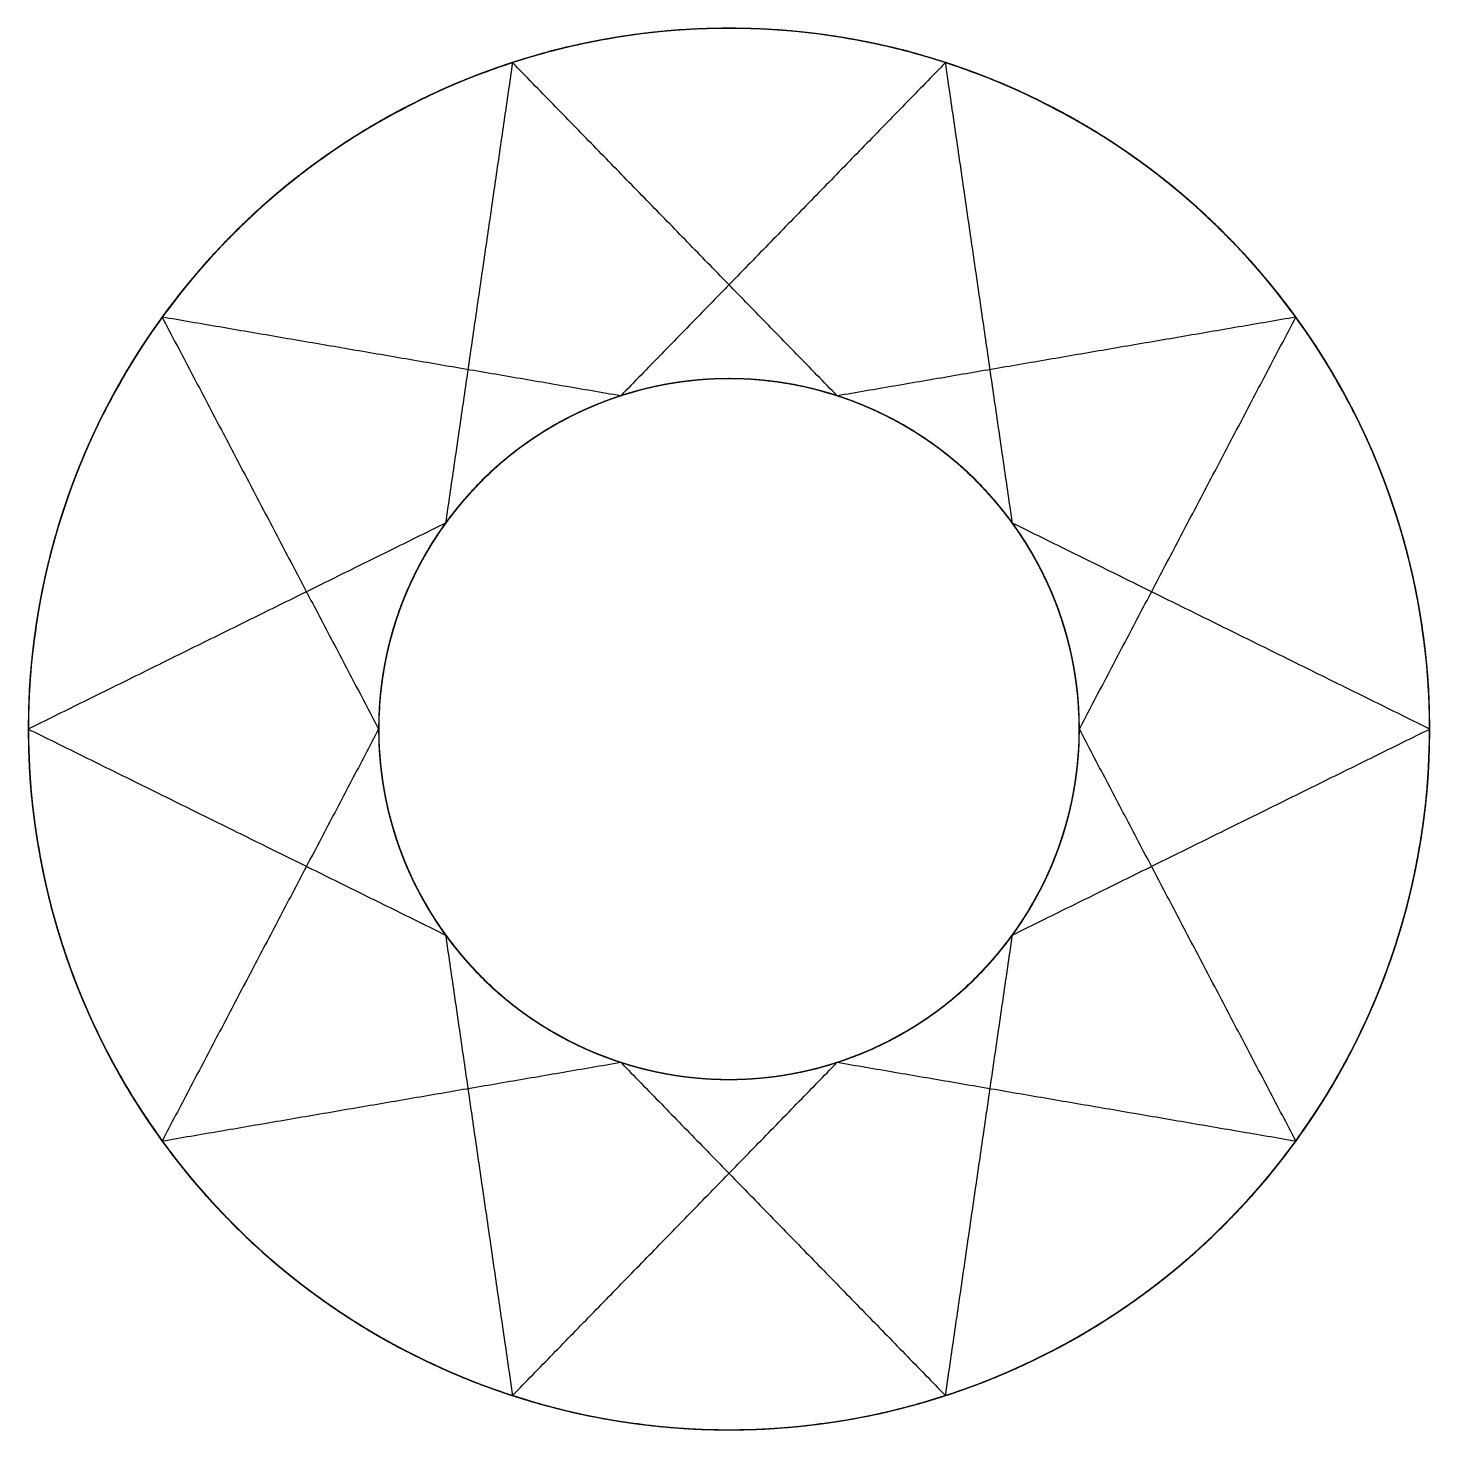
# Model space of a CAD drawing. Header units: millimetres. Extents: x -10 to 10, y -10 to 10.
import ezdxf

# ---------------------------------------------------------------- set-up
doc = ezdxf.new("R2010")
doc.units = ezdxf.units.MM

msp = doc.modelspace()

# ---------------------------------------------------------------- linework, layer by layer
for points in [[(-8.09, -5.878), (-5.525, -9.408, 2.778), (-1.228, -11.679, 5.556), (4.095, -11.718, 8.333), (9.108, -9.022, 11.111), (12.173, -4.019, 13.889), (12.3, 1.671, 16.667), (9.849, 6.396, 19.444), (5.874, 9.194, 22.222), (-2.745, 10.559, 27.778), (-7.39, 9.127, 30.556), (-11.181, 5.39, 33.333), (-12.82, -0.061, 36.111), (-11.45, -5.766, 38.889), (-7.515, -9.879, 41.667), (-2.441, -11.487, 44.444), (2.348, -10.655, 47.222), (9.408, -5.525, 52.778), (11.679, -1.228, 55.556), (11.718, 4.095, 58.333), (9.022, 9.108, 61.111), (4.019, 12.173, 63.889), (-1.671, 12.3, 66.667), (-6.396, 9.849, 69.444), (-9.194, 5.874, 72.222), (-10.559, -2.745, 77.778), (-9.127, -7.39, 80.556), (-5.39, -11.181, 83.333), (0.061, -12.82, 86.111), (5.766, -11.45, 88.889), (9.879, -7.515, 91.667), (11.487, -2.441, 94.444), (10.655, 2.348, 97.222), (8.09, 5.878, 100)], [(-8.09, -5.878), (-5.525, -9.408, 2.778), (-1.228, -11.679, 5.556), (4.095, -11.718, 8.333), (9.108, -9.022, 11.111), (12.173, -4.019, 13.889), (12.3, 1.671, 16.667), (9.849, 6.396, 19.444), (5.874, 9.194, 22.222), (-2.745, 10.559, 27.778), (-7.39, 9.127, 30.556), (-11.181, 5.39, 33.333), (-12.82, -0.061, 36.111), (-11.45, -5.766, 38.889), (-7.515, -9.879, 41.667), (-2.441, -11.487, 44.444), (2.348, -10.655, 47.222), (9.408, -5.525, 52.778), (11.679, -1.228, 55.556), (11.718, 4.095, 58.333), (9.022, 9.108, 61.111), (4.019, 12.173, 63.889), (-1.671, 12.3, 66.667), (-6.396, 9.849, 69.444), (-9.194, 5.874, 72.222), (-10.559, -2.745, 77.778), (-9.127, -7.39, 80.556), (-5.39, -11.181, 83.333), (0.061, -12.82, 86.111), (5.766, -11.45, 88.889), (9.879, -7.515, 91.667), (11.487, -2.441, 94.444), (10.655, 2.348, 97.222), (8.09, 5.878, 100)], [(-8.09, 5.878), (-10.655, 2.348, 2.778), (-11.487, -2.441, 5.556), (-9.879, -7.515, 8.333), (-5.766, -11.45, 11.111), (-0.061, -12.82, 13.889), (5.39, -11.181, 16.667), (9.127, -7.39, 19.444), (10.559, -2.745, 22.222), (9.194, 5.874, 27.778), (6.396, 9.849, 30.556), (1.671, 12.3, 33.333), (-4.019, 12.173, 36.111), (-9.022, 9.108, 38.889), (-11.718, 4.095, 41.667), (-11.679, -1.228, 44.444), (-9.408, -5.525, 47.222), (-2.348, -10.655, 52.778), (2.441, -11.487, 55.556), (7.515, -9.879, 58.333), (11.45, -5.766, 61.111), (12.82, -0.061, 63.889), (11.181, 5.39, 66.667), (7.39, 9.127, 69.444), (2.745, 10.559, 72.222), (-5.874, 9.194, 77.778), (-9.849, 6.396, 80.556), (-12.3, 1.671, 83.333), (-12.173, -4.019, 86.111), (-9.108, -9.022, 88.889), (-4.095, -11.718, 91.667), (1.228, -11.679, 94.444), (5.525, -9.408, 97.222), (8.09, -5.878, 100)], [(-8.09, 5.878), (-10.655, 2.348, 2.778), (-11.487, -2.441, 5.556), (-9.879, -7.515, 8.333), (-5.766, -11.45, 11.111), (-0.061, -12.82, 13.889), (5.39, -11.181, 16.667), (9.127, -7.39, 19.444), (10.559, -2.745, 22.222), (9.194, 5.874, 27.778), (6.396, 9.849, 30.556), (1.671, 12.3, 33.333), (-4.019, 12.173, 36.111), (-9.022, 9.108, 38.889), (-11.718, 4.095, 41.667), (-11.679, -1.228, 44.444), (-9.408, -5.525, 47.222), (-2.348, -10.655, 52.778), (2.441, -11.487, 55.556), (7.515, -9.879, 58.333), (11.45, -5.766, 61.111), (12.82, -0.061, 63.889), (11.181, 5.39, 66.667), (7.39, 9.127, 69.444), (2.745, 10.559, 72.222), (-5.874, 9.194, 77.778), (-9.849, 6.396, 80.556), (-12.3, 1.671, 83.333), (-12.173, -4.019, 86.111), (-9.108, -9.022, 88.889), (-4.095, -11.718, 91.667), (1.228, -11.679, 94.444), (5.525, -9.408, 97.222), (8.09, -5.878, 100)], [(3.09, 9.511), (-1.06, 10.859, 2.778), (-5.872, 10.17, 5.556), (-10.2, 7.073, 8.333), (-12.671, 1.945, 11.111), (-12.211, -3.904, 13.889), (-8.968, -8.582, 16.667), (-4.208, -10.964, 19.444), (0.652, -10.891, 22.222), (8.428, -6.929, 27.778), (11.343, -3.04, 30.556), (12.214, 2.211, 33.333), (10.336, 7.585, 36.111), (5.874, 11.395, 38.889), (0.273, 12.41, 41.667), (-4.777, 10.728, 44.444), (-8.162, 7.24, 47.222), (-10.859, -1.06, 52.778), (-10.17, -5.872, 55.556), (-7.073, -10.2, 58.333), (-1.945, -12.671, 61.111), (3.904, -12.211, 63.889), (8.582, -8.968, 66.667), (10.964, -4.208, 69.444), (10.891, 0.652, 72.222), (6.929, 8.428, 77.778), (3.04, 11.343, 80.556), (-2.211, 12.214, 83.333), (-7.585, 10.336, 86.111), (-11.395, 5.874, 88.889), (-12.41, 0.273, 91.667), (-10.728, -4.777, 94.444), (-7.24, -8.162, 97.222), (-3.09, -9.511, 100)], [(3.09, 9.511), (-1.06, 10.859, 2.778), (-5.872, 10.17, 5.556), (-10.2, 7.073, 8.333), (-12.671, 1.945, 11.111), (-12.211, -3.904, 13.889), (-8.968, -8.582, 16.667), (-4.208, -10.964, 19.444), (0.652, -10.891, 22.222), (8.428, -6.929, 27.778), (11.343, -3.04, 30.556), (12.214, 2.211, 33.333), (10.336, 7.585, 36.111), (5.874, 11.395, 38.889), (0.273, 12.41, 41.667), (-4.777, 10.728, 44.444), (-8.162, 7.24, 47.222), (-10.859, -1.06, 52.778), (-10.17, -5.872, 55.556), (-7.073, -10.2, 58.333), (-1.945, -12.671, 61.111), (3.904, -12.211, 63.889), (8.582, -8.968, 66.667), (10.964, -4.208, 69.444), (10.891, 0.652, 72.222), (6.929, 8.428, 77.778), (3.04, 11.343, 80.556), (-2.211, 12.214, 83.333), (-7.585, 10.336, 86.111), (-11.395, 5.874, 88.889), (-12.41, 0.273, 91.667), (-10.728, -4.777, 94.444), (-7.24, -8.162, 97.222), (-3.09, -9.511, 100)], [(10, 0), (10, 4.363, 2.778), (7.858, 8.727, 5.556), (3.575, 11.887, 8.333), (-2.066, 12.652, 11.111), (-7.486, 10.407, 13.889), (-10.933, 5.877, 16.667), (-11.727, 0.614, 19.444), (-10.156, -3.986, 22.222), (-3.986, -10.156, 27.778), (0.614, -11.727, 30.556), (5.877, -10.933, 33.333), (10.407, -7.486, 36.111), (12.652, -2.066, 38.889), (11.887, 3.575, 41.667), (8.727, 7.858, 44.444), (4.363, 10, 47.222), (-4.363, 10, 52.778), (-8.727, 7.858, 55.556), (-11.887, 3.575, 58.333), (-12.652, -2.066, 61.111), (-10.407, -7.486, 63.889), (-5.877, -10.933, 66.667), (-0.614, -11.727, 69.444), (3.986, -10.156, 72.222), (10.156, -3.986, 77.778), (11.727, 0.614, 80.556), (10.933, 5.877, 83.333), (7.486, 10.407, 86.111), (2.066, 12.652, 88.889), (-3.575, 11.887, 91.667), (-7.858, 8.727, 94.444), (-10, 4.363, 97.222), (-10, 0, 100)], [(3.09, -9.511), (7.24, -8.162, 2.778), (10.728, -4.777, 5.556), (12.41, 0.273, 8.333), (11.395, 5.874, 11.111), (7.585, 10.336, 13.889), (2.211, 12.214, 16.667), (-3.04, 11.343, 19.444), (-6.929, 8.428, 22.222), (-10.891, 0.652, 27.778), (-10.964, -4.208, 30.556), (-8.582, -8.968, 33.333), (-3.904, -12.211, 36.111), (1.945, -12.671, 38.889), (7.073, -10.2, 41.667), (10.17, -5.872, 44.444), (10.859, -1.06, 47.222), (8.162, 7.24, 52.778), (4.777, 10.728, 55.556), (-0.273, 12.41, 58.333), (-5.874, 11.395, 61.111), (-10.336, 7.585, 63.889), (-12.214, 2.211, 66.667), (-11.343, -3.04, 69.444), (-8.428, -6.929, 72.222), (-0.652, -10.891, 77.778), (4.208, -10.964, 80.556), (8.968, -8.582, 83.333), (12.211, -3.904, 86.111), (12.671, 1.945, 88.889), (10.2, 7.073, 91.667), (5.872, 10.17, 94.444), (1.06, 10.859, 97.222), (-3.09, 9.511, 100)], [(3.09, -9.511), (7.24, -8.162, 2.778), (10.728, -4.777, 5.556), (12.41, 0.273, 8.333), (11.395, 5.874, 11.111), (7.585, 10.336, 13.889), (2.211, 12.214, 16.667), (-3.04, 11.343, 19.444), (-6.929, 8.428, 22.222), (-10.891, 0.652, 27.778), (-10.964, -4.208, 30.556), (-8.582, -8.968, 33.333), (-3.904, -12.211, 36.111), (1.945, -12.671, 38.889), (7.073, -10.2, 41.667), (10.17, -5.872, 44.444), (10.859, -1.06, 47.222), (8.162, 7.24, 52.778), (4.777, 10.728, 55.556), (-0.273, 12.41, 58.333), (-5.874, 11.395, 61.111), (-10.336, 7.585, 63.889), (-12.214, 2.211, 66.667), (-11.343, -3.04, 69.444), (-8.428, -6.929, 72.222), (-0.652, -10.891, 77.778), (4.208, -10.964, 80.556), (8.968, -8.582, 83.333), (12.211, -3.904, 86.111), (12.671, 1.945, 88.889), (10.2, 7.073, 91.667), (5.872, 10.17, 94.444), (1.06, 10.859, 97.222), (-3.09, 9.511, 100)], [(10, 0), (10, 4.363, 2.778), (7.858, 8.727, 5.556), (3.575, 11.887, 8.333), (-2.066, 12.652, 11.111), (-7.486, 10.407, 13.889), (-10.933, 5.877, 16.667), (-11.727, 0.614, 19.444), (-10.156, -3.986, 22.222), (-3.986, -10.156, 27.778), (0.614, -11.727, 30.556), (5.877, -10.933, 33.333), (10.407, -7.486, 36.111), (12.652, -2.066, 38.889), (11.887, 3.575, 41.667), (8.727, 7.858, 44.444), (4.363, 10, 47.222), (-4.363, 10, 52.778), (-8.727, 7.858, 55.556), (-11.887, 3.575, 58.333), (-12.652, -2.066, 61.111), (-10.407, -7.486, 63.889), (-5.877, -10.933, 66.667), (-0.614, -11.727, 69.444), (3.986, -10.156, 72.222), (10.156, -3.986, 77.778), (11.727, 0.614, 80.556), (10.933, 5.877, 83.333), (7.486, 10.407, 86.111), (2.066, 12.652, 88.889), (-3.575, 11.887, 91.667), (-7.858, 8.727, 94.444), (-10, 4.363, 97.222), (-10, 0, 100)], [(4.045, -2.939), (5.327, -1.174, 2.778), (5.743, 1.221, 5.556), (4.939, 3.758, 8.333), (2.883, 5.725, 11.111), (0.03, 6.41, 13.889), (-2.695, 5.591, 16.667), (-4.563, 3.695, 19.444), (-5.28, 1.373, 22.222), (-4.597, -2.937, 27.778), (-3.198, -4.924, 30.556), (-0.836, -6.15, 33.333), (2.01, -6.087, 36.111), (4.511, -4.554, 38.889), (5.859, -2.047, 41.667), (5.84, 0.614, 44.444), (4.704, 2.763, 47.222), (1.174, 5.327, 52.778), (-1.221, 5.743, 55.556), (-3.758, 4.939, 58.333), (-5.725, 2.883, 61.111), (-6.41, 0.03, 63.889), (-5.591, -2.695, 66.667), (-3.695, -4.563, 69.444), (-1.373, -5.28, 72.222), (2.937, -4.597, 77.778), (4.924, -3.198, 80.556), (6.15, -0.836, 83.333), (6.087, 2.01, 86.111), (4.554, 4.511, 88.889), (2.047, 5.859, 91.667), (-0.614, 5.84, 94.444), (-2.763, 4.704, 97.222), (-4.045, 2.939, 100)], [(4.045, -2.939), (5.327, -1.174, 2.778), (5.743, 1.221, 5.556), (4.939, 3.758, 8.333), (2.883, 5.725, 11.111), (0.03, 6.41, 13.889), (-2.695, 5.591, 16.667), (-4.563, 3.695, 19.444), (-5.28, 1.373, 22.222), (-4.597, -2.937, 27.778), (-3.198, -4.924, 30.556), (-0.836, -6.15, 33.333), (2.01, -6.087, 36.111), (4.511, -4.554, 38.889), (5.859, -2.047, 41.667), (5.84, 0.614, 44.444), (4.704, 2.763, 47.222), (1.174, 5.327, 52.778), (-1.221, 5.743, 55.556), (-3.758, 4.939, 58.333), (-5.725, 2.883, 61.111), (-6.41, 0.03, 63.889), (-5.591, -2.695, 66.667), (-3.695, -4.563, 69.444), (-1.373, -5.28, 72.222), (2.937, -4.597, 77.778), (4.924, -3.198, 80.556), (6.15, -0.836, 83.333), (6.087, 2.01, 86.111), (4.554, 4.511, 88.889), (2.047, 5.859, 91.667), (-0.614, 5.84, 94.444), (-2.763, 4.704, 97.222), (-4.045, 2.939, 100)], [(4.045, 2.939), (2.763, 4.704, 2.778), (0.614, 5.84, 5.556), (-2.047, 5.859, 8.333), (-4.554, 4.511, 11.111), (-6.087, 2.01, 13.889), (-6.15, -0.836, 16.667), (-4.924, -3.198, 19.444), (-2.937, -4.597, 22.222), (1.373, -5.28, 27.778), (3.695, -4.563, 30.556), (5.591, -2.695, 33.333), (6.41, 0.03, 36.111), (5.725, 2.883, 38.889), (3.758, 4.939, 41.667), (1.221, 5.743, 44.444), (-1.174, 5.327, 47.222), (-4.704, 2.763, 52.778), (-5.84, 0.614, 55.556), (-5.859, -2.047, 58.333), (-4.511, -4.554, 61.111), (-2.01, -6.087, 63.889), (0.836, -6.15, 66.667), (3.198, -4.924, 69.444), (4.597, -2.937, 72.222), (5.28, 1.373, 77.778), (4.563, 3.695, 80.556), (2.695, 5.591, 83.333), (-0.03, 6.41, 86.111), (-2.883, 5.725, 88.889), (-4.939, 3.758, 91.667), (-5.743, 1.221, 94.444), (-5.327, -1.174, 97.222), (-4.045, -2.939, 100)], [(4.045, 2.939), (2.763, 4.704, 2.778), (0.614, 5.84, 5.556), (-2.047, 5.859, 8.333), (-4.554, 4.511, 11.111), (-6.087, 2.01, 13.889), (-6.15, -0.836, 16.667), (-4.924, -3.198, 19.444), (-2.937, -4.597, 22.222), (1.373, -5.28, 27.778), (3.695, -4.563, 30.556), (5.591, -2.695, 33.333), (6.41, 0.03, 36.111), (5.725, 2.883, 38.889), (3.758, 4.939, 41.667), (1.221, 5.743, 44.444), (-1.174, 5.327, 47.222), (-4.704, 2.763, 52.778), (-5.84, 0.614, 55.556), (-5.859, -2.047, 58.333), (-4.511, -4.554, 61.111), (-2.01, -6.087, 63.889), (0.836, -6.15, 66.667), (3.198, -4.924, 69.444), (4.597, -2.937, 72.222), (5.28, 1.373, 77.778), (4.563, 3.695, 80.556), (2.695, 5.591, 83.333), (-0.03, 6.41, 86.111), (-2.883, 5.725, 88.889), (-4.939, 3.758, 91.667), (-5.743, 1.221, 94.444), (-5.327, -1.174, 97.222), (-4.045, -2.939, 100)], [(-1.545, 4.755), (-3.62, 4.081, 2.778), (-5.364, 2.388, 5.556), (-6.205, -0.137, 8.333), (-5.697, -2.937, 11.111), (-3.792, -5.168, 13.889), (-1.106, -6.107, 16.667), (1.52, -5.672, 19.444), (3.465, -4.214, 22.222), (5.445, -0.326, 27.778), (5.482, 2.104, 30.556), (4.291, 4.484, 33.333), (1.952, 6.106, 36.111), (-0.973, 6.336, 38.889), (-3.537, 5.1, 41.667), (-5.085, 2.936, 44.444), (-5.429, 0.53, 47.222), (-4.081, -3.62, 52.778), (-2.388, -5.364, 55.556), (0.137, -6.205, 58.333), (2.937, -5.697, 61.111), (5.168, -3.792, 63.889), (6.107, -1.106, 66.667), (5.672, 1.52, 69.444), (4.214, 3.465, 72.222), (0.326, 5.445, 77.778), (-2.104, 5.482, 80.556), (-4.484, 4.291, 83.333), (-6.106, 1.952, 86.111), (-6.336, -0.973, 88.889), (-5.1, -3.537, 91.667), (-2.936, -5.085, 94.444), (-0.53, -5.429, 97.222), (1.545, -4.755, 100)], [(-1.545, 4.755), (-3.62, 4.081, 2.778), (-5.364, 2.388, 5.556), (-6.205, -0.137, 8.333), (-5.697, -2.937, 11.111), (-3.792, -5.168, 13.889), (-1.106, -6.107, 16.667), (1.52, -5.672, 19.444), (3.465, -4.214, 22.222), (5.445, -0.326, 27.778), (5.482, 2.104, 30.556), (4.291, 4.484, 33.333), (1.952, 6.106, 36.111), (-0.973, 6.336, 38.889), (-3.537, 5.1, 41.667), (-5.085, 2.936, 44.444), (-5.429, 0.53, 47.222), (-4.081, -3.62, 52.778), (-2.388, -5.364, 55.556), (0.137, -6.205, 58.333), (2.937, -5.697, 61.111), (5.168, -3.792, 63.889), (6.107, -1.106, 66.667), (5.672, 1.52, 69.444), (4.214, 3.465, 72.222), (0.326, 5.445, 77.778), (-2.104, 5.482, 80.556), (-4.484, 4.291, 83.333), (-6.106, 1.952, 86.111), (-6.336, -0.973, 88.889), (-5.1, -3.537, 91.667), (-2.936, -5.085, 94.444), (-0.53, -5.429, 97.222), (1.545, -4.755, 100)], [(-5, 0), (-5, -2.182, 2.778), (-3.929, -4.363, 5.556), (-1.787, -5.943, 8.333), (1.033, -6.326, 11.111), (3.743, -5.204, 13.889), (5.467, -2.939, 16.667), (5.864, -0.307, 19.444), (5.078, 1.993, 22.222), (1.993, 5.078, 27.778), (-0.307, 5.864, 30.556), (-2.939, 5.467, 33.333), (-5.204, 3.743, 36.111), (-6.326, 1.033, 38.889), (-5.943, -1.787, 41.667), (-4.363, -3.929, 44.444), (-2.182, -5, 47.222), (2.182, -5, 52.778), (4.363, -3.929, 55.556), (5.943, -1.787, 58.333), (6.326, 1.033, 61.111), (5.204, 3.743, 63.889), (2.939, 5.467, 66.667), (0.307, 5.864, 69.444), (-1.993, 5.078, 72.222), (-5.078, 1.993, 77.778), (-5.864, -0.307, 80.556), (-5.467, -2.939, 83.333), (-3.743, -5.204, 86.111), (-1.033, -6.326, 88.889), (1.787, -5.943, 91.667), (3.929, -4.363, 94.444), (5, -2.182, 97.222), (5, 0, 100)], [(-5, 0), (-5, -2.182, 2.778), (-3.929, -4.363, 5.556), (-1.787, -5.943, 8.333), (1.033, -6.326, 11.111), (3.743, -5.204, 13.889), (5.467, -2.939, 16.667), (5.864, -0.307, 19.444), (5.078, 1.993, 22.222), (1.993, 5.078, 27.778), (-0.307, 5.864, 30.556), (-2.939, 5.467, 33.333), (-5.204, 3.743, 36.111), (-6.326, 1.033, 38.889), (-5.943, -1.787, 41.667), (-4.363, -3.929, 44.444), (-2.182, -5, 47.222), (2.182, -5, 52.778), (4.363, -3.929, 55.556), (5.943, -1.787, 58.333), (6.326, 1.033, 61.111), (5.204, 3.743, 63.889), (2.939, 5.467, 66.667), (0.307, 5.864, 69.444), (-1.993, 5.078, 72.222), (-5.078, 1.993, 77.778), (-5.864, -0.307, 80.556), (-5.467, -2.939, 83.333), (-3.743, -5.204, 86.111), (-1.033, -6.326, 88.889), (1.787, -5.943, 91.667), (3.929, -4.363, 94.444), (5, -2.182, 97.222), (5, 0, 100)], [(-1.545, -4.755), (0.53, -5.429, 2.778), (2.936, -5.085, 5.556), (5.1, -3.537, 8.333), (6.336, -0.973, 11.111), (6.106, 1.952, 13.889), (4.484, 4.291, 16.667), (2.104, 5.482, 19.444), (-0.326, 5.445, 22.222), (-4.214, 3.465, 27.778), (-5.672, 1.52, 30.556), (-6.107, -1.106, 33.333), (-5.168, -3.792, 36.111), (-2.937, -5.697, 38.889), (-0.137, -6.205, 41.667), (2.388, -5.364, 44.444), (4.081, -3.62, 47.222), (5.429, 0.53, 52.778), (5.085, 2.936, 55.556), (3.537, 5.1, 58.333), (0.973, 6.336, 61.111), (-1.952, 6.106, 63.889), (-4.291, 4.484, 66.667), (-5.482, 2.104, 69.444), (-5.445, -0.326, 72.222), (-3.465, -4.214, 77.778), (-1.52, -5.672, 80.556), (1.106, -6.107, 83.333), (3.792, -5.168, 86.111), (5.697, -2.937, 88.889), (6.205, -0.137, 91.667), (5.364, 2.388, 94.444), (3.62, 4.081, 97.222), (1.545, 4.755, 100)], [(-1.545, -4.755), (0.53, -5.429, 2.778), (2.936, -5.085, 5.556), (5.1, -3.537, 8.333), (6.336, -0.973, 11.111), (6.106, 1.952, 13.889), (4.484, 4.291, 16.667), (2.104, 5.482, 19.444), (-0.326, 5.445, 22.222), (-4.214, 3.465, 27.778), (-5.672, 1.52, 30.556), (-6.107, -1.106, 33.333), (-5.168, -3.792, 36.111), (-2.937, -5.697, 38.889), (-0.137, -6.205, 41.667), (2.388, -5.364, 44.444), (4.081, -3.62, 47.222), (5.429, 0.53, 52.778), (5.085, 2.936, 55.556), (3.537, 5.1, 58.333), (0.973, 6.336, 61.111), (-1.952, 6.106, 63.889), (-4.291, 4.484, 66.667), (-5.482, 2.104, 69.444), (-5.445, -0.326, 72.222), (-3.465, -4.214, 77.778), (-1.52, -5.672, 80.556), (1.106, -6.107, 83.333), (3.792, -5.168, 86.111), (5.697, -2.937, 88.889), (6.205, -0.137, 91.667), (5.364, 2.388, 94.444), (3.62, 4.081, 97.222), (1.545, 4.755, 100)]]:
    msp.add_open_spline(points, degree=9, knots=[0, 0, 0, 0, 0, 0, 0, 0, 0, 0, 25, 25, 25, 25, 25, 25, 25, 25, 50, 50, 50, 50, 50, 50, 50, 50, 75, 75, 75, 75, 75, 75, 75, 75, 100, 100, 100, 100, 100, 100, 100, 100, 100, 100])
for points in [[(-3.09, 9.511, 100), (-4.045, 2.939, 100)], [(-3.09, 9.511, 100), (-4.045, 2.939, 100)], [(1.545, 4.755, 100), (-3.09, 9.511, 100)], [(1.545, 4.755, 100), (-3.09, 9.511, 100)], [(3.09, 9.511), (-1.545, 4.755)], [(3.09, 9.511), (-1.545, 4.755)], [(4.045, 2.939), (3.09, 9.511)], [(4.045, 2.939), (3.09, 9.511)], [(-1.545, 4.755), (-8.09, 5.878)], [(-8.09, 5.878), (-5, 0)], [(-8.09, 5.878), (-5, 0)], [(-1.545, 4.755), (-8.09, 5.878)], [(8.09, 5.878, 100), (1.545, 4.755, 100)], [(8.09, 5.878, 100), (1.545, 4.755, 100)], [(5, 0, 100), (8.09, 5.878, 100)], [(5, 0, 100), (8.09, 5.878, 100)], [(-4.045, 2.939, 100), (-10, 0, 100)], [(-4.045, 2.939, 100), (-10, 0, 100)], [(10, 0), (4.045, 2.939)], [(10, 0), (4.045, 2.939)], [(-10, 0, 100), (-4.045, -2.939, 100)], [(-10, 0, 100), (-4.045, -2.939, 100)], [(-5, 0), (-8.09, -5.878)], [(-5, 0), (-8.09, -5.878)], [(4.045, -2.939), (10, 0)], [(4.045, -2.939), (10, 0)], [(8.09, -5.878, 100), (5, 0, 100)], [(8.09, -5.878, 100), (5, 0, 100)], [(-4.045, -2.939, 100), (-3.09, -9.511, 100)], [(-4.045, -2.939, 100), (-3.09, -9.511, 100)], [(3.09, -9.511), (4.045, -2.939)], [(3.09, -9.511), (4.045, -2.939)], [(-8.09, -5.878), (-1.545, -4.755)], [(-8.09, -5.878), (-1.545, -4.755)], [(-3.09, -9.511, 100), (1.545, -4.755, 100)], [(-3.09, -9.511, 100), (1.545, -4.755, 100)], [(-1.545, -4.755), (3.09, -9.511)], [(-1.545, -4.755), (3.09, -9.511)], [(1.545, -4.755, 100), (8.09, -5.878, 100)], [(1.545, -4.755, 100), (8.09, -5.878, 100)]]:
    msp.add_open_spline(points, degree=1)

doc.saveas('drawing.dxf')
